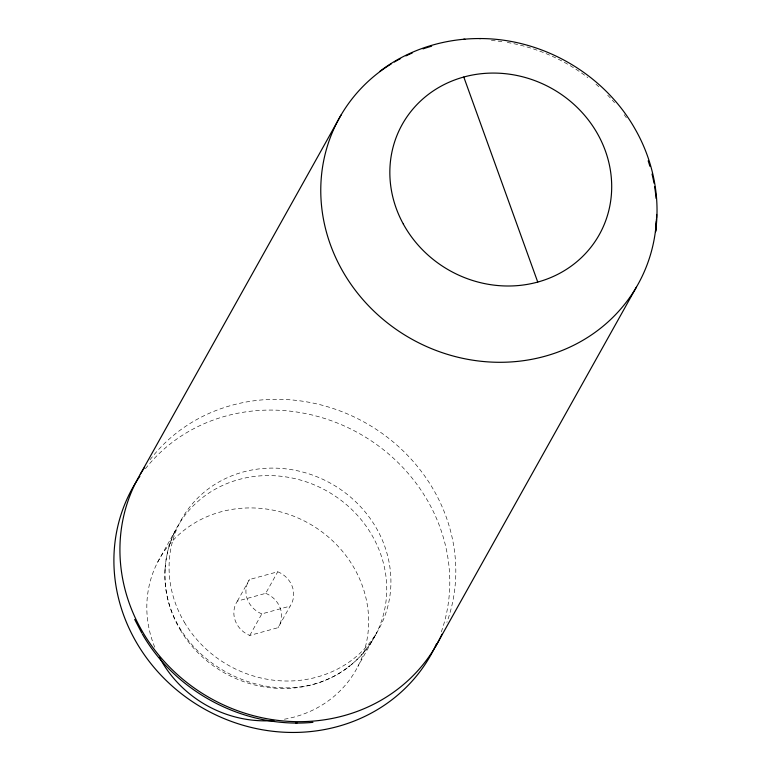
<?xml version="1.0" encoding="UTF-8"?>
<svg xmlns="http://www.w3.org/2000/svg" width="771" height="771" viewBox="0 0 771 771"><rect width="100%" height="100%" fill="white"/><g stroke="black" fill="none" stroke-linecap="round" stroke-linejoin="round"><path stroke-width="0.58" stroke-dasharray="3.85 2.89" d="M157.641 562.204L175.721 529.86C169.283 542.63 165.63 556.71 164.965 571.003L165.09 569.586C159.982 660.834 277.994 723.015 349.87 665.922L348.694 666.79C359.941 657.991 369.261 646.869 375.911 634.225L357.84 666.568M237.391 601.101L249.447 579.541L277.753 571.764A24.306 22.475 29.2 0 1 290.137 606.102L278.09 627.671L249.775 635.439A24.306 22.475 29.2 0 1 237.391 601.101L265.696 593.333L277.753 571.764M249.775 635.439L261.832 613.88L290.137 606.102M154.72 647.177A112.894 104.374 29.2 0 1 221.826 511.578A112.894 104.374 29.2 0 1 364.355 591.916A112.894 104.374 29.2 0 1 282.947 719.449M265.696 593.333A24.306 22.475 29.2 0 1 278.09 627.671M145.401 468.749A170.921 158.026 29.2 0 1 358.64 433.148A170.921 158.026 29.2 0 1 440.867 633.164M149.998 459.805A170.921 158.026 29.2 0 1 363.565 421.756A170.921 158.026 29.2 0 1 446.891 622.38M491.406 40.468A170.921 158.026 29.2 0 1 502.779 41.74M507.251 42.444A170.921 158.026 29.2 0 1 587.839 77.62M595.954 84.193A170.921 158.026 29.2 0 1 599.433 87.258M607.673 95.19A170.921 158.026 29.2 0 1 614.583 102.688M624.153 114.677A170.921 158.026 29.2 0 1 627.507 119.428M261.832 613.88A24.306 22.475 29.2 0 1 249.447 579.541M180.125 629.637A112.894 104.374 29.2 0 0 372.248 640.72A112.894 104.374 29.2 0 0 275.074 475.774A112.894 104.374 29.2 0 0 180.125 629.637M184.308 622.158A112.894 104.374 29.2 0 0 376.431 633.232A112.894 104.374 29.2 0 0 279.256 468.286A112.894 104.374 29.2 0 0 184.308 622.158"/><path stroke-width="1.16" d="M479.581 38.589L480.68 38.55C542.717 38.82 603.115 73.698 634.176 127.427L634.755 128.439C652.661 159.414 660.583 196.191 655.533 231.714L656.458 218.974M655.533 231.714L656.025 225.787M140.264 474.3L341.11 114.927M435.47 646.657L636.326 287.284M379.881 71.337C408.543 49.354 444.694 38.29 480.68 38.55M142.404 634.157C176.251 692.956 245.361 728.778 312.93 722.34M463.65 39.244L464.932 39.196M295.9 723.034L297.008 722.986M134.703 619.441L141.835 633.136M463.785 77.023L537.744 282.061M273.888 720.519A112.894 104.374 29.2 0 1 159.433 657.287M436.453 643.968A170.921 158.026 29.2 0 1 203.929 708.751A170.921 158.026 29.2 0 1 139.879 476.237M441.985 634.254A170.921 158.026 29.2 0 1 210.493 698.275A170.921 158.026 29.2 0 1 144.601 467.38M656.372 221.248A170.921 158.026 29.2 0 1 407.416 336.628A170.921 158.026 29.2 0 1 391.321 63.839M394.366 62.008A170.921 158.026 29.2 0 1 400.602 58.538M405.893 55.888A170.921 158.026 29.2 0 1 412.234 53.016M422.98 48.891A170.921 158.026 29.2 0 1 431.635 46.193M648.18 160.86A170.921 158.026 29.2 0 1 649.914 166.285M652.025 174.015A170.921 158.026 29.2 0 1 654.001 183.161M654.598 186.592A170.921 158.026 29.2 0 1 656.082 198.455M656.641 214.434A170.921 158.026 29.2 0 1 656.545 217.817M403.329 224.062A112.894 104.374 29.2 0 0 595.395 241.034A112.894 104.374 29.2 0 0 503.579 73.524A112.894 104.374 29.2 0 0 403.329 224.062"/></g></svg>
